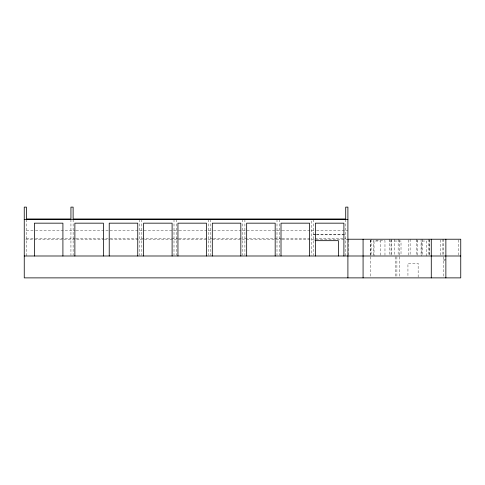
<?xml version="1.0" encoding="UTF-8"?>
<svg xmlns="http://www.w3.org/2000/svg" width="485" height="485" viewBox="0 0 485 485"><rect width="100%" height="100%" fill="white"/><g stroke="black" fill="none" stroke-linecap="round" stroke-linejoin="round"><path stroke-width="0.36" stroke-dasharray="2.42 1.82" d="M370.376 255.268L370.382 239.22L370.376 255.995M26.439 230.466L34.732 230.466M35.49 230.466L75.393 230.466M76.145 230.466L178.438 230.466M179.183 230.466L206.865 230.466M208.362 230.466L212.794 230.466M213.545 230.466L241.221 230.466M242.718 230.466L281.433 230.466M282.185 230.466L309.86 230.466M311.358 230.466L315.79 230.466M316.541 230.466L347.903 230.466M313.546 234.182L315.79 234.182M316.541 234.182L345.714 234.182M313.546 234.831L315.79 234.831M316.541 234.831L345.714 234.831M26.439 238.571L34.732 238.571M35.49 238.571L70.937 238.571M73.12 238.571L75.393 238.571M76.145 238.571L139.65 238.571M141.838 238.571L174.006 238.571M176.194 238.571L178.438 238.571M179.183 238.571L206.865 238.571M210.551 238.571L212.794 238.571M213.545 238.571L241.221 238.571M244.907 238.571L277.002 238.571M279.19 238.571L281.433 238.571M282.185 238.571L309.86 238.571M315.044 238.571L345.714 238.571M25.766 239.22L103.669 239.22M104.427 239.22L109.725 239.22M110.477 239.22L143.76 239.22M144.518 239.22L241.336 239.22M242.094 239.22L275.371 239.22M276.129 239.22L281.421 239.22M282.179 239.22L347.903 239.22M370.376 241.039L371.11 241.039M389.346 241.039L391.528 241.039M394.45 241.039L401.016 241.039L401.016 255.249M416.324 241.039L417.785 241.039M443.678 259.645L445.867 259.645M443.678 260.178L445.139 260.178M458.561 239.948L458.561 255.268M443.678 239.22L443.678 255.268M443.678 256.747L443.678 277.881M442.878 239.22L442.878 255.995M440.689 239.948L440.689 255.268M429.819 239.22L429.819 255.268M429.455 239.948L429.455 255.268M428.364 239.22L428.364 255.268M426.685 255.995L426.685 241.039L421.58 241.039L421.58 255.995M422.526 239.22L422.526 255.268M421.071 239.22L421.071 255.268M418.149 277.147L418.149 263.288L407.94 263.288L407.94 277.147M417.785 239.948L417.785 255.268M416.324 239.22L416.324 255.995M410.128 239.22L410.128 255.268M408.667 239.948L408.667 255.995M399.234 239.948L399.234 255.995M399.234 256.747L399.234 277.123M398.143 239.22L398.143 255.268M396.888 256.747L396.888 277.123M395.214 256.747L395.214 277.123M394.45 239.22L394.45 255.995M391.528 239.22L391.528 255.995M391.049 239.948L391.049 255.268M389.346 239.22L389.346 255.995M384.969 255.268L384.969 240.675L373.292 240.675L373.292 255.268M380.592 255.249L380.592 241.039L374.026 241.039L374.026 255.995M371.11 239.22L371.11 255.995M370.376 256.747L370.376 277.123M348.636 239.948L348.636 255.268M345.714 219.523L345.714 255.995M313.546 219.523L313.546 255.268M311.358 220.984L311.358 255.268M279.19 219.523L279.19 255.268M277.002 219.523L277.002 255.268M244.907 219.523L244.907 255.268M242.718 219.523L242.718 255.268M210.551 219.523L210.551 255.268M208.362 219.523L208.362 255.268M176.194 219.523L176.194 255.268M174.006 219.523L174.006 255.268M141.838 219.523L141.838 255.268M139.65 219.523L139.65 255.268M73.12 219.523L73.12 255.268M70.937 219.523L70.937 255.268M26.439 219.523L26.439 255.995"/><path stroke-width="0.73" d="M24.25 219.523L347.903 219.523M347.903 239.22L460.75 239.22L460.75 277.881L24.25 277.881L24.25 207.119L26.439 207.119L26.439 218.977L70.937 218.977L70.937 207.119L73.12 207.119L73.12 218.977L345.714 218.977L345.714 207.119L347.903 207.119L347.903 277.881M315.056 240.675L338.421 240.675L338.421 255.995M24.25 255.995L460.75 255.995M445.867 239.22L445.867 277.881M431.28 239.22L431.28 277.881M363.077 239.22L363.077 277.881M343.895 255.995L343.895 223.167L315.371 223.167L315.371 255.995M309.533 255.995L309.533 223.167L281.015 223.167L281.015 255.995M275.177 255.995L275.177 223.167L246.659 223.167L246.659 255.995M240.821 255.995L240.821 223.167L212.303 223.167L212.303 255.995M206.464 255.995L206.464 223.167L177.946 223.167L177.946 255.995M172.108 255.995L172.108 223.167L143.584 223.167L143.584 255.995M137.752 255.995L137.752 223.167L109.228 223.167L109.228 255.995M103.396 255.995L103.396 223.167L74.872 223.167L74.872 255.995M62.911 255.995L62.911 223.167L34.386 223.167L34.386 255.995"/></g></svg>
